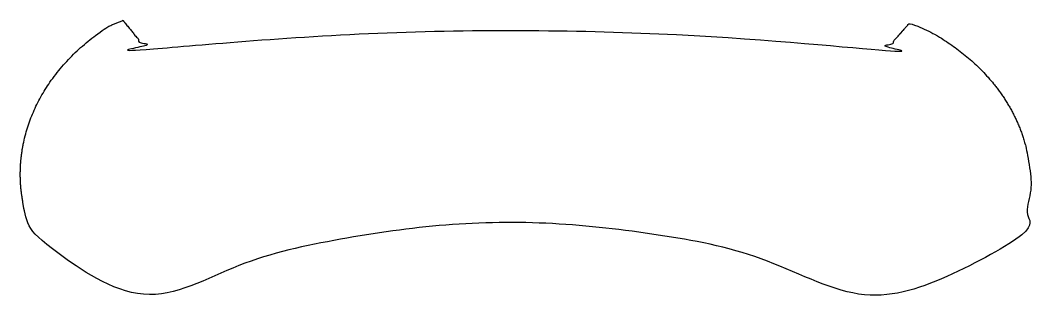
# Model space of a CAD drawing. Header units: millimetres. Extents: x 52.4 to 69.6, y 26.6 to 31.3.
import ezdxf

# ---------------------------------------------------------------- set-up
doc = ezdxf.new("R2010")
doc.units = ezdxf.units.MM
doc.layers.add('grabado linea medio', color=3, linetype='Continuous', true_color=0x00ff00)

msp = doc.modelspace()

# ---------------------------------------------------------------- linework, layer by layer
at = {"layer": 'grabado linea medio'}
msp.add_rational_spline([(54.164, 31.315), (54.044, 31.265), (53.924, 31.214), (51.667, 29.762), (52.671, 27.588), (53.623, 27.025), (54.68, 26.598), (60.889, 29.346), (67.051, 26.497), (68.306, 26.977), (69.417, 27.646), (70.236, 29.851), (67.85, 31.133), (67.69, 31.205), (67.528, 31.273), (67.313, 31.03), (67.099, 30.787), (60.837, 31.489), (54.571, 30.809), (54.368, 31.062), (54.164, 31.315)], [1, 0.999955860088, 1, 0.811708033467, 1, 0.996448081671, 1, 0.911110461422, 1, 0.995110891139, 1, 0.805588504344, 1, 0.999919457013, 1, 1, 1, 0.99062403593, 1, 1, 1], degree=2, knots=[0, 0, 0, 0.018792, 0.018792, 1.266243, 1.266243, 1.434861, 1.434861, 2.284513, 2.284513, 2.482364, 2.482364, 3.75062, 3.75062, 3.776004, 3.776004, 4.776004, 4.776004, 5.050094, 5.050094, 6.050094, 6.050094, 6.050094], dxfattribs=at)

doc.saveas('drawing.dxf')
